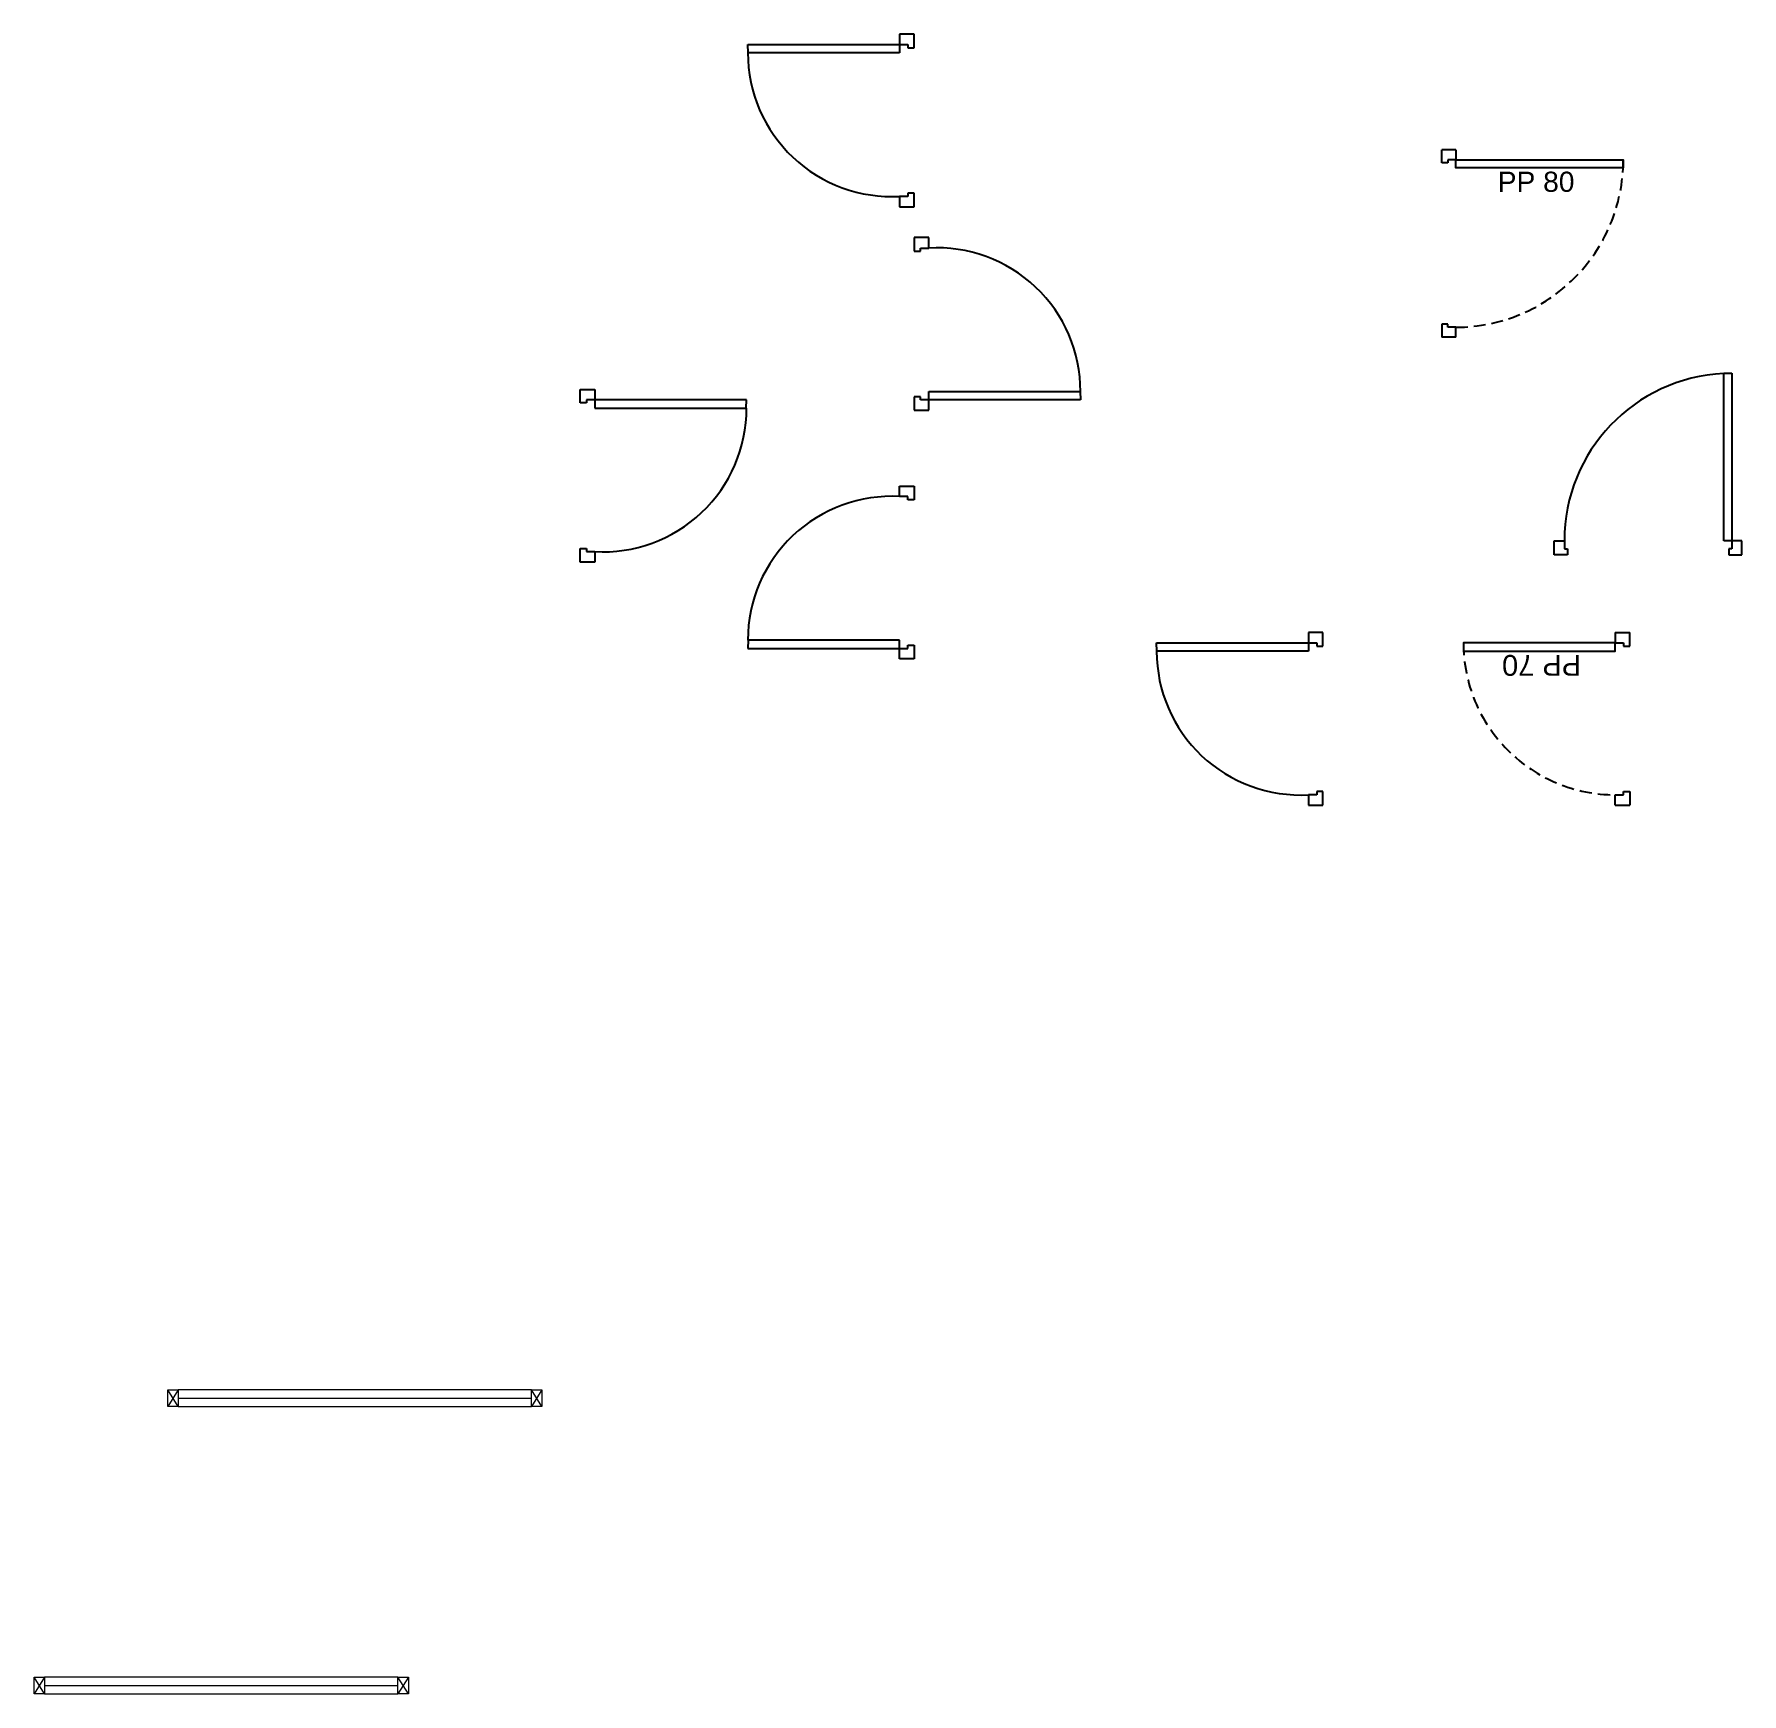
# Model space of a CAD drawing. Header units: millimetres. Extents: x -255 to 11976, y -437 to 3955.
# Drawn here: x 11155 to 11976, y 3157 to 3955 of the extents above.
import ezdxf

# ---------------------------------------------------------------- set-up
doc = ezdxf.new("R2010")
doc.units = ezdxf.units.MM
doc.linetypes.add('CACHEx2', pattern=[0.590551, 0.393701, -0.19685])
doc.layers.add('MenuisExt', color=140, linetype='Continuous', lineweight=18)
doc.layers.add('MenuisInt', color=4, linetype='Continuous')
doc.styles.get("Standard").update_dxf_attribs({"font": 'Arial.ttf'})

# ---------------------------------------------------------------- blocks, each defined once
blk = doc.blocks.new('*U3')
at = {"color": 0}
for p, q in [((-83, 7), (-83, 0)), ((-83, 7), (-78, 7)), ((-76.5, 0), (-83, 0)), ((-78, 7), (-78, 3)), ((-78, 3), (-76.5, 3)), ((-76.5, 3), (-76.5, 0)), ((-6.5, 3), (-6.5, 0)), ((-5, 3), (-6.5, 3)), ((-6.5, 0), (0, 0)), ((-5, 7), (-5, 3)), ((0, 7), (-5, 7)), ((0, 7), (0, 0))]:
    blk.add_line(p, q, dxfattribs=at)
blk.add_lwpolyline([(-5, 7), (-5, 80), (-9, 80), (-9, 7)], close=True, dxfattribs=at)
at = {"color": 0, "linetype": 'CACHEx2', "ltscale": 15}
blk.add_arc((-5, 7), 73, 90, 180, dxfattribs=at)
at = {"color": 0, "linetype": 'CACHEx2', "ltscale": 0.1}
blk.add_arc((-5, 7), 73, 90, 93.14107, dxfattribs=at)
at = {"color": 0, "insert": (-15.69, 42.41), "char_height": 10, "width": 48.4438, "attachment_point": 5, "rotation": 90}
blk.add_mtext('PP 70 ', dxfattribs=at)
blk = doc.blocks.new('*U5')
at = {"color": 0}
for p, q in [((-6.5, 0), (0, 0)), ((0, -7), (0, 0)), ((-86.5, 0), (-93, 0)), ((-93, -7), (-93, 0)), ((-93, -7), (-88, -7)), ((-88, -7), (-88, -3)), ((-88, -3), (-86.5, -3)), ((-86.5, -3), (-86.5, 0)), ((-6.5, -3), (-6.5, 0)), ((-5, -3), (-6.5, -3)), ((-5, -7), (-5, -3)), ((0, -7), (-5, -7))]:
    blk.add_line(p, q, dxfattribs=at)
blk.add_lwpolyline([(-5, -7), (-5, -90), (-9, -90), (-9, -7)], close=True, dxfattribs=at)
at = {"color": 0, "linetype": 'CACHEx2', "ltscale": 15}
blk.add_arc((-5, -7), 83, 180, 270, dxfattribs=at)
at = {"color": 0, "insert": (-15.95, -46.77), "char_height": 10, "width": 52.7636, "attachment_point": 5, "rotation": 270}
blk.add_mtext('PP 80 ', dxfattribs=at)
blk = doc.blocks.new('*U7')
at = {"color": 0, "linetype": 'ByBlock', "lineweight": -2}
for points in [[(-264, -8), (-269, -8), (-269, 0), (-264, 0)], [(-94, 0), (-264, 0), (-264, -8), (-94, -8)], [(-89, -8), (-94, -8), (-94, 0), (-89, 0)]]:
    blk.add_lwpolyline(points, close=True, dxfattribs=at)
for points in [[(-264, -8), (-269, 0)], [(-264, 0), (-269, -8)], [(-89, -8), (-94, 0)], [(-89, 0), (-94, -8)], [(-264, -4), (-94, -4)]]:
    blk.add_lwpolyline(points, dxfattribs=at)

msp = doc.modelspace()

# ---------------------------------------------------------------- linework, layer by layer
for p, q in [((11578.225, 3955.334), (11571.225, 3955.334)), ((11571.225, 3955.334), (11571.225, 3950.334)), ((11578.225, 3948.834), (11578.225, 3955.334)), ((11498.335, 3946.334), (11498.225, 3950.334)), ((11498.225, 3950.334), (11571.225, 3950.334)), ((11571.225, 3946.334), (11498.335, 3946.334)), ((11571.225, 3950.334), (11575.225, 3950.334)), ((11571.225, 3950.334), (11571.225, 3946.334)), ((11575.225, 3950.334), (11575.225, 3948.834)), ((11575.225, 3948.834), (11578.225, 3948.834)), ((11575.225, 3877.334), (11571.225, 3877.334)), ((11571.225, 3877.334), (11571.225, 3872.334)), ((11578.225, 3878.834), (11575.225, 3878.834)), ((11575.225, 3878.834), (11575.225, 3877.334)), ((11578.225, 3872.334), (11578.225, 3878.834)), ((11571.225, 3872.334), (11578.225, 3872.334)), ((11585.225, 3857.467), (11578.225, 3857.467)), ((11578.225, 3857.467), (11578.225, 3850.967)), ((11581.225, 3850.967), (11581.225, 3852.467)), ((11581.225, 3852.467), (11585.225, 3852.467)), ((11585.225, 3852.467), (11585.225, 3857.467)), ((11578.225, 3850.967), (11581.225, 3850.967)), ((11417.577, 3777.967), (11417.577, 3784.467)), ((11417.577, 3784.467), (11424.577, 3784.467)), ((11424.577, 3779.467), (11420.577, 3779.467)), ((11420.577, 3779.467), (11420.577, 3777.967)), ((11424.577, 3784.467), (11424.577, 3779.467)), ((11424.577, 3779.467), (11424.577, 3775.467)), ((11497.577, 3779.467), (11424.577, 3779.467)), ((11497.467, 3775.467), (11497.577, 3779.467)), ((11581.225, 3780.967), (11578.225, 3780.967)), ((11578.225, 3780.967), (11578.225, 3774.467)), ((11581.225, 3779.467), (11581.225, 3780.967)), ((11585.225, 3779.467), (11581.225, 3779.467)), ((11585.225, 3779.467), (11585.225, 3783.467)), ((11585.225, 3783.467), (11658.115, 3783.467)), ((11585.225, 3774.467), (11585.225, 3779.467)), ((11658.225, 3779.467), (11585.225, 3779.467)), ((11658.115, 3783.467), (11658.225, 3779.467)), ((11420.577, 3777.967), (11417.577, 3777.967)), ((11424.577, 3775.467), (11497.467, 3775.467)), ((11578.225, 3774.467), (11585.225, 3774.467)), ((11571.225, 3737.951), (11578.225, 3737.951)), ((11571.225, 3732.951), (11571.225, 3737.951)), ((11578.225, 3737.951), (11578.225, 3731.451)), ((11575.225, 3732.951), (11571.225, 3732.951)), ((11575.225, 3731.451), (11575.225, 3732.951)), ((11578.225, 3731.451), (11575.225, 3731.451)), ((11417.577, 3701.467), (11417.577, 3707.967)), ((11417.577, 3707.967), (11420.577, 3707.967)), ((11420.577, 3707.967), (11420.577, 3706.467)), ((11420.577, 3706.467), (11424.577, 3706.467)), ((11424.577, 3706.467), (11424.577, 3701.467)), ((11424.577, 3701.467), (11417.577, 3701.467)), ((11498.335, 3663.951), (11498.225, 3659.951)), ((11571.225, 3663.951), (11498.335, 3663.951)), ((11571.225, 3659.951), (11571.225, 3663.951)), ((11774.857, 3667.528), (11767.857, 3667.528)), ((11767.857, 3667.528), (11767.857, 3662.528)), ((11774.857, 3661.028), (11774.857, 3667.528)), ((11498.225, 3659.951), (11571.225, 3659.951)), ((11571.225, 3654.951), (11571.225, 3659.951)), ((11571.225, 3659.951), (11575.225, 3659.951)), ((11575.225, 3661.451), (11578.225, 3661.451)), ((11575.225, 3659.951), (11575.225, 3661.451)), ((11578.225, 3661.451), (11578.225, 3654.951)), ((11694.967, 3658.528), (11694.857, 3662.528)), ((11694.857, 3662.528), (11767.857, 3662.528)), ((11767.857, 3658.528), (11694.967, 3658.528)), ((11767.857, 3662.528), (11771.857, 3662.528)), ((11767.857, 3662.528), (11767.857, 3658.528)), ((11771.857, 3662.528), (11771.857, 3661.028)), ((11771.857, 3661.028), (11774.857, 3661.028)), ((11578.225, 3654.951), (11571.225, 3654.951)), ((11774.857, 3591.028), (11771.857, 3591.028)), ((11771.857, 3591.028), (11771.857, 3589.528)), ((11774.857, 3584.528), (11774.857, 3591.028)), ((11771.857, 3589.528), (11767.857, 3589.528)), ((11767.857, 3589.528), (11767.857, 3584.528)), ((11767.857, 3584.528), (11774.857, 3584.528))]:
    msp.add_line(p, q)
for centre, start, end in [((11567.335, 3946.334), 180, 273.227078), ((11589.115, 3783.467), 0, 93.227078), ((11428.467, 3775.467), 266.772922, 0), ((11567.335, 3663.951), 86.772922, 180), ((11763.967, 3658.528), 180, 273.227078)]:
    msp.add_arc(centre, 69.11, start, end)
at = {"layer": 'MenuisInt'}
for p, q in [((11967.603, 3711.733), (11967.603, 3792.243)), ((11967.603, 3792.243), (11971.483, 3792.243)), ((11971.483, 3792.243), (11971.483, 3711.733)), ((11886.123, 3704.943), (11886.123, 3711.733)), ((11886.123, 3711.733), (11890.973, 3711.733)), ((11892.428, 3704.943), (11886.123, 3704.943)), ((11890.973, 3711.733), (11890.973, 3707.853)), ((11890.973, 3707.853), (11892.428, 3707.853)), ((11892.428, 3707.853), (11892.428, 3704.943)), ((11971.483, 3711.733), (11967.603, 3711.733)), ((11971.483, 3707.853), (11970.028, 3707.853)), ((11970.028, 3707.853), (11970.028, 3704.943)), ((11970.028, 3704.943), (11976.333, 3704.943)), ((11976.333, 3711.733), (11971.483, 3711.733)), ((11971.483, 3711.733), (11971.483, 3707.853)), ((11976.333, 3704.943), (11976.333, 3711.733))]:
    msp.add_line(p, q, dxfattribs=at)
msp.add_arc((11971.483, 3711.733), 80.51, 92.762312, 180, dxfattribs=at)

# ---------------------------------------------------------------- block references
at = {"layer": 'MenuisExt'}
for p in [(11488.179, 3303.331), (11423.92, 3165.139)]:
    msp.add_blockref('*U7', p, dxfattribs=at)
at = {"layer": 'MenuisInt', "xscale": 0.97, "yscale": 0.97, "zscale": 0.97, "rotation": 90}
msp.add_blockref('*U5', (11832.004, 3899.751), dxfattribs=at)
at = {"layer": 'MenuisInt', "rotation": 89.99999999999999}
msp.add_blockref('*U3', (11922.416, 3667.528), dxfattribs=at)

doc.saveas('drawing.dxf')
